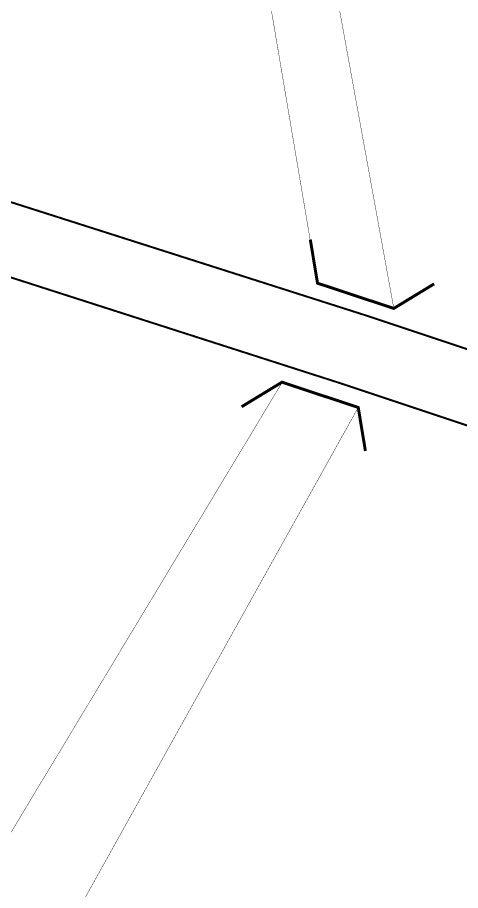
# Model space of a CAD drawing. Header units: inches. Extents: x 350994 to 353538, y 1581369 to 1583842.
# Drawn here: x 351340.96 to 351363.44, y 1583114.6 to 1583158.93 of the extents above; entities that cross this region are included whole.
import ezdxf

# ---------------------------------------------------------------- set-up
doc = ezdxf.new("R2010")
doc.units = ezdxf.units.IN
doc.header["$MEASUREMENT"] = 0
doc.linetypes.add('1', pattern=[0])
doc.linetypes.add('DASHDOTX2', pattern=[2, 1, -0.5, 0, -0.5])
doc.layers.add('CULVERT', color=255, linetype='1')
doc.layers.add("ROAD'S", color=1, linetype='1')

msp = doc.modelspace()

# ---------------------------------------------------------------- linework, layer by layer
at = {"layer": 'CULVERT', "color": 250, "linetype": 'DASHDOTX2', "lineweight": 5, "ltscale": 2, "const_width": 0.02}
for points in [[(351356.184, 1583145.439), (351343.8, 1583218.684)], [(351360.055, 1583144.157), (351346.725, 1583217.521)], [(351326.057, 1583093.356), (351354.39, 1583140.401), (351354.392, 1583140.407)], [(351358.251, 1583139.129), (351331.559, 1583091.19)]]:
    msp.add_lwpolyline(points, dxfattribs=at)
at = {"layer": 'CULVERT', "color": 250, "lineweight": 5, "const_width": 0.15}
msp.add_lwpolyline([(351362.102, 1583145.403), (351360.055, 1583144.157), (351356.184, 1583145.439), (351355.82, 1583147.651)], dxfattribs=at)
at = {"layer": 'CULVERT', "color": 250, "lineweight": 5, "const_width": 0.15, "elevation": 104.264}
msp.add_lwpolyline([(351352.333, 1583139.165), (351354.38, 1583140.411), (351358.251, 1583139.129), (351358.615, 1583136.918)], dxfattribs=at)
at = {"layer": "ROAD'S", "lineweight": 5, "const_width": 0.1}
for points in [[(351304.091, 1583161.22), (351358.679, 1583143.789), (351460.96, 1583109.702), (351522.085, 1583088.954), (351526.73, 1583088.676), (351527.686, 1583089.484), (351547.435, 1583147.465), (351548.201, 1583150.043), (351547.703, 1583151.231), (351540.484, 1583154.313), (351528.745, 1583157.78), (351442.317, 1583187.289), (351392.046, 1583203.837), (351392.046, 1583203.837)], [(351163.486, 1582960.511), (351179.697, 1582957.225), (351187.142, 1582957.535), (351197.259, 1582959.561), (351208.211, 1582964.612), (351218.951, 1582971.614), (351226.454, 1582977.638), (351230.686, 1582981.614), (351237.709, 1582988.901), (351245.832, 1582997.908), (351248.558, 1583002.203), (351250.847, 1583005.123), (351254.574, 1583010.843), (351256.152, 1583014.237), (351258.349, 1583017.855), (351262.461, 1583027.25), (351277.408, 1583085.097), (351297.075, 1583158.776), (351303.679, 1583157.602), (351357.439, 1583140.328), (351458.799, 1583106.533)]]:
    msp.add_lwpolyline(points, dxfattribs=at)

doc.saveas('drawing.dxf')
